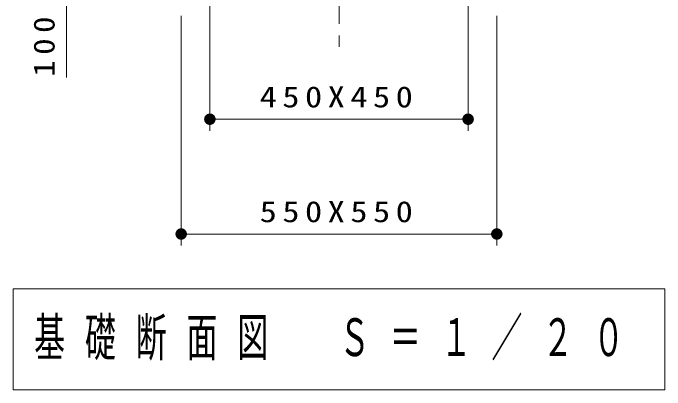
# Model space of a CAD drawing. Units: millimetres on the paper, with parts at other scales. Extents: x -385 to 0, y -19 to 267.
# Drawn here: x -204.5 to -147.7, y 134.2 to 167 of the extents above; entities that cross this region are included whole.
import ezdxf

# ---------------------------------------------------------------- set-up
doc = ezdxf.new("R2010")
doc.units = ezdxf.units.MM
doc.linetypes.add('USER2', pattern=[6, 3, -1, 1, -1])
doc.layers.add('LY_1', color=7, linetype='Continuous', lineweight=25)
doc.styles.add('ＭＳ ゴシック', font='')
doc.styles.get('ＭＳ ゴシック').set_extended_font_data('MS Gothic')

# ---------------------------------------------------------------- blocks, each defined once
blk = doc.blocks.new('filled_dot')
at = {"color": 0, "linetype": 'Continuous', "lineweight": -2, "const_width": 1.25}
blk.add_lwpolyline([(-0.625, 0, 1), (0.625, 0, 1)], format="xyb", close=True, dxfattribs=at)

msp = doc.modelspace()

# ---------------------------------------------------------------- linework, layer by layer
at = {"layer": 'LY_1', "linetype": 'USER2', "lineweight": 13}
msp.add_line((-176.118, 205.039), (-176.118, 163.724), dxfattribs=at)
at = {"layer": 'LY_1', "lineweight": 13}
for p, q in [((-187.368, 174.24), (-187.368, 156.74)), ((-164.868, 174.24), (-164.868, 156.74)), ((-199.868, 161.386), (-199.868, 172.74)), ((-189.868, 166.74), (-189.868, 146.74)), ((-162.368, 166.74), (-162.368, 146.74)), ((-164.868, 157.74), (-187.368, 157.74)), ((-162.368, 147.74), (-189.868, 147.74)), ((-204.518, 142.953), (-204.518, 134.153)), ((-147.718, 142.953), (-204.518, 142.953)), ((-147.718, 134.153), (-147.718, 142.953)), ((-204.518, 134.153), (-147.718, 134.153))]:
    msp.add_line(p, q, dxfattribs=at)

# ---------------------------------------------------------------- block references
at = {"layer": 'LY_1', "lineweight": 13, "xscale": 0.4, "yscale": 0.4}
for p in [(-187.368, 157.74), (-189.868, 147.74)]:
    msp.add_blockref('filled_dot', p, dxfattribs=at)
at = {"layer": 'LY_1', "lineweight": 13, "xscale": 0.4, "yscale": 0.4, "rotation": 180}
for p in [(-164.868, 157.74), (-162.368, 147.74)]:
    msp.add_blockref('filled_dot', p, dxfattribs=at)

# ---------------------------------------------------------------- texts
at = {"layer": 'LY_1', "insert": (-200.868, 164.303), "char_height": 1.833, "attachment_point": 8, "rotation": 90, "style": 'ＭＳ ゴシック'}
msp.add_mtext('\\T1.33;\\W1.15;100', dxfattribs=at)
at = {"layer": 'LY_1', "style": 'ＭＳ ゴシック'}
for s, insert, char_height, attachment_point in [('\\T1.32;\\W1.2;450X450', (-176.118, 158.74), 1.833, 8), ('\\T1.32;\\W1.2;550X550', (-176.118, 148.74), 1.833, 8), ('\\T1.64;\\W0.6;基礎断面図\u3000Ｓ＝１／２０', (-176.118, 138.553), 3.299, 5)]:
    msp.add_mtext(s, dxfattribs=dict(at, insert=insert, char_height=char_height, attachment_point=attachment_point))

doc.saveas('drawing.dxf')
